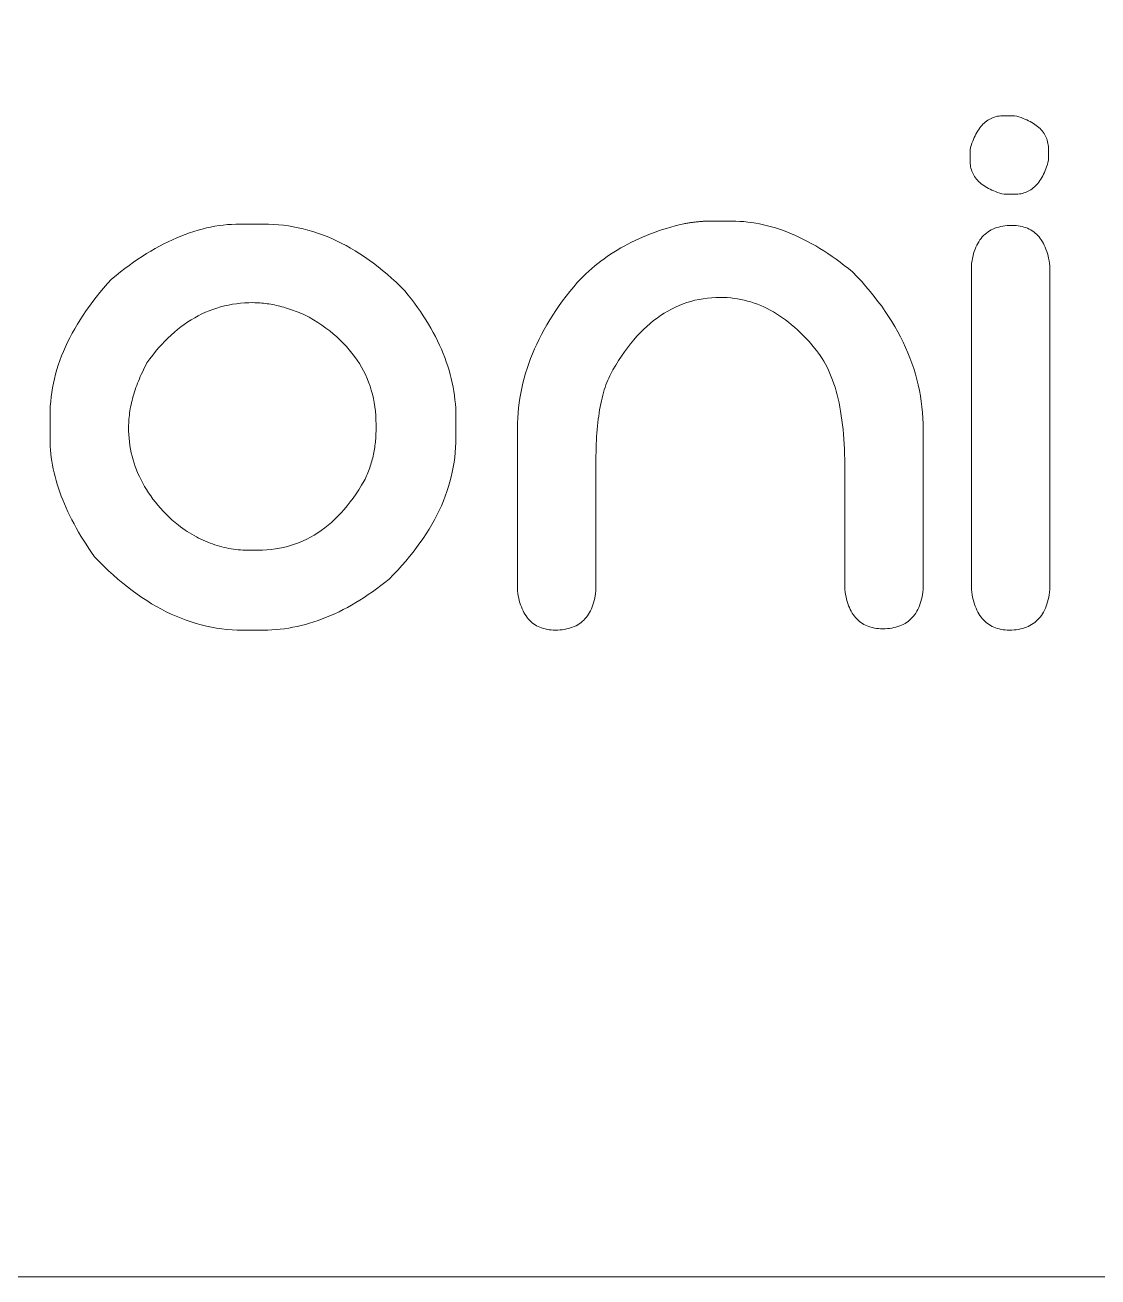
# Model space of a CAD drawing. Header units: metres. Extents: x -2538 to 7610, y -1082 to -498.
# Drawn here: x 7516.8 to 7539.21, y -1081.87 to -1055.73 of the extents above; entities that cross this region are included whole.
import ezdxf

# ---------------------------------------------------------------- set-up
doc = ezdxf.new("R2010")
doc.units = ezdxf.units.M
doc.linetypes.add('AUSGEZOGEN', pattern=[0])
doc.layers.add('Standard', color=7, linetype='AUSGEZOGEN', lineweight=25)

msp = doc.modelspace()

# ---------------------------------------------------------------- linework, layer by layer
at = {"layer": 'Standard', "color": 7, "linetype": 'AUSGEZOGEN', "lineweight": 13}
for points in [[(7047.907, -1081.873), (7609.907, -1081.873), (7609.907, -519.873), (7047.907, -519.873), (7047.907, -1081.873)], [(7537.245, -1057.628), (7537.246, -1057.628), (7537.248, -1057.628), (7537.252, -1057.628), (7537.256, -1057.628), (7537.262, -1057.628), (7537.268, -1057.628), (7537.276, -1057.628), (7537.284, -1057.628), (7537.293, -1057.628), (7537.302, -1057.628), (7537.312, -1057.628), (7537.322, -1057.628), (7537.333, -1057.628), (7537.344, -1057.628), (7537.355, -1057.628), (7537.366, -1057.628), (7537.377, -1057.628), (7537.387, -1057.628), (7537.398, -1057.628), (7537.407, -1057.628), (7537.417, -1057.628), (7537.426, -1057.628), (7537.434, -1057.628), (7537.441, -1057.628), (7537.448, -1057.628), (7537.454, -1057.628), (7537.458, -1057.628), (7537.461, -1057.628), (7537.463, -1057.628), (7537.464, -1057.628), (7537.511, -1057.641), (7537.556, -1057.654), (7537.599, -1057.668), (7537.641, -1057.683), (7537.681, -1057.699), (7537.72, -1057.715), (7537.757, -1057.733), (7537.793, -1057.751), (7537.827, -1057.769), (7537.859, -1057.789), (7537.89, -1057.809), (7537.919, -1057.83), (7537.947, -1057.852), (7537.973, -1057.875), (7537.997, -1057.898), (7538.02, -1057.922), (7538.042, -1057.947), (7538.061, -1057.972), (7538.08, -1057.999), (7538.096, -1058.026), (7538.111, -1058.054), (7538.125, -1058.082), (7538.136, -1058.112), (7538.147, -1058.142), (7538.155, -1058.173), (7538.162, -1058.205), (7538.168, -1058.237), (7538.172, -1058.27), (7538.174, -1058.304), (7538.175, -1058.339), (7538.175, -1058.34), (7538.175, -1058.342), (7538.175, -1058.345), (7538.175, -1058.35), (7538.175, -1058.355), (7538.175, -1058.362), (7538.175, -1058.369), (7538.175, -1058.377), (7538.175, -1058.386), (7538.175, -1058.396), (7538.175, -1058.406), (7538.175, -1058.416), (7538.175, -1058.427), (7538.175, -1058.437), (7538.175, -1058.448), (7538.175, -1058.459), (7538.175, -1058.47), (7538.175, -1058.481), (7538.175, -1058.491), (7538.175, -1058.501), (7538.175, -1058.51), (7538.175, -1058.519), (7538.175, -1058.527), (7538.175, -1058.535), (7538.175, -1058.541), (7538.175, -1058.547), (7538.175, -1058.552), (7538.175, -1058.555), (7538.175, -1058.557), (7538.175, -1058.558), (7538.162, -1058.604), (7538.149, -1058.649), (7538.135, -1058.693), (7538.12, -1058.735), (7538.104, -1058.775), (7538.088, -1058.814), (7538.07, -1058.851), (7538.052, -1058.886), (7538.034, -1058.92), (7538.014, -1058.953), (7537.994, -1058.983), (7537.973, -1059.013), (7537.951, -1059.04), (7537.928, -1059.066), (7537.905, -1059.091), (7537.881, -1059.114), (7537.856, -1059.135), (7537.831, -1059.155), (7537.804, -1059.173), (7537.777, -1059.19), (7537.749, -1059.205), (7537.721, -1059.218), (7537.691, -1059.23), (7537.661, -1059.24), (7537.63, -1059.249), (7537.599, -1059.256), (7537.566, -1059.261), (7537.533, -1059.265), (7537.499, -1059.268), (7537.464, -1059.269), (7537.463, -1059.269), (7537.461, -1059.269), (7537.458, -1059.269), (7537.454, -1059.269), (7537.448, -1059.269), (7537.441, -1059.269), (7537.434, -1059.269), (7537.426, -1059.269), (7537.417, -1059.269), (7537.407, -1059.269), (7537.398, -1059.269), (7537.387, -1059.269), (7537.377, -1059.269), (7537.366, -1059.269), (7537.355, -1059.269), (7537.344, -1059.269), (7537.333, -1059.269), (7537.322, -1059.269), (7537.312, -1059.269), (7537.302, -1059.269), (7537.293, -1059.269), (7537.284, -1059.269), (7537.276, -1059.269), (7537.268, -1059.269), (7537.262, -1059.269), (7537.256, -1059.269), (7537.252, -1059.269), (7537.248, -1059.269), (7537.246, -1059.269), (7537.245, -1059.269), (7537.199, -1059.256), (7537.154, -1059.242), (7537.11, -1059.228), (7537.068, -1059.213), (7537.028, -1059.198), (7536.989, -1059.181), (7536.952, -1059.164), (7536.917, -1059.146), (7536.883, -1059.127), (7536.85, -1059.108), (7536.82, -1059.087), (7536.79, -1059.066), (7536.763, -1059.044), (7536.737, -1059.022), (7536.712, -1058.999), (7536.689, -1058.975), (7536.668, -1058.95), (7536.648, -1058.924), (7536.63, -1058.898), (7536.613, -1058.871), (7536.598, -1058.843), (7536.585, -1058.814), (7536.573, -1058.785), (7536.563, -1058.755), (7536.554, -1058.724), (7536.547, -1058.692), (7536.542, -1058.66), (7536.538, -1058.626), (7536.535, -1058.592), (7536.534, -1058.558), (7536.534, -1058.557), (7536.534, -1058.555), (7536.534, -1058.552), (7536.534, -1058.547), (7536.534, -1058.541), (7536.534, -1058.535), (7536.534, -1058.527), (7536.534, -1058.519), (7536.534, -1058.51), (7536.534, -1058.501), (7536.534, -1058.491), (7536.534, -1058.481), (7536.534, -1058.47), (7536.534, -1058.459), (7536.534, -1058.448), (7536.534, -1058.437), (7536.534, -1058.427), (7536.534, -1058.416), (7536.534, -1058.406), (7536.534, -1058.396), (7536.534, -1058.386), (7536.534, -1058.377), (7536.534, -1058.369), (7536.534, -1058.362), (7536.534, -1058.355), (7536.534, -1058.35), (7536.534, -1058.345), (7536.534, -1058.342), (7536.534, -1058.34), (7536.534, -1058.339), (7536.547, -1058.292), (7536.561, -1058.247), (7536.575, -1058.204), (7536.59, -1058.162), (7536.606, -1058.122), (7536.622, -1058.083), (7536.639, -1058.046), (7536.657, -1058.01), (7536.676, -1057.976), (7536.695, -1057.944), (7536.716, -1057.913), (7536.737, -1057.884), (7536.759, -1057.856), (7536.781, -1057.83), (7536.804, -1057.806), (7536.829, -1057.783), (7536.853, -1057.761), (7536.879, -1057.742), (7536.905, -1057.724), (7536.932, -1057.707), (7536.96, -1057.692), (7536.989, -1057.678), (7537.018, -1057.667), (7537.048, -1057.656), (7537.079, -1057.648), (7537.111, -1057.641), (7537.144, -1057.635), (7537.177, -1057.631), (7537.211, -1057.629), (7537.245, -1057.628)], [(7521.284, -1059.891), (7521.285, -1059.891), (7521.29, -1059.891), (7521.297, -1059.891), (7521.307, -1059.891), (7521.32, -1059.891), (7521.335, -1059.891), (7521.351, -1059.891), (7521.37, -1059.891), (7521.39, -1059.891), (7521.411, -1059.891), (7521.434, -1059.891), (7521.457, -1059.891), (7521.481, -1059.891), (7521.505, -1059.891), (7521.53, -1059.891), (7521.554, -1059.891), (7521.579, -1059.891), (7521.602, -1059.891), (7521.626, -1059.891), (7521.648, -1059.891), (7521.669, -1059.891), (7521.689, -1059.891), (7521.708, -1059.891), (7521.725, -1059.891), (7521.739, -1059.891), (7521.752, -1059.891), (7521.762, -1059.891), (7521.769, -1059.891), (7521.774, -1059.891), (7521.776, -1059.891), (7521.881, -1059.892), (7521.985, -1059.897), (7522.089, -1059.905), (7522.193, -1059.915), (7522.296, -1059.929), (7522.399, -1059.946), (7522.501, -1059.967), (7522.603, -1059.99), (7522.705, -1060.016), (7522.806, -1060.046), (7522.906, -1060.078), (7523.006, -1060.114), (7523.106, -1060.153), (7523.205, -1060.194), (7523.304, -1060.239), (7523.402, -1060.287), (7523.5, -1060.338), (7523.597, -1060.393), (7523.694, -1060.45), (7523.79, -1060.51), (7523.886, -1060.574), (7523.981, -1060.641), (7524.076, -1060.71), (7524.171, -1060.783), (7524.265, -1060.859), (7524.359, -1060.938), (7524.452, -1061.02), (7524.545, -1061.105), (7524.637, -1061.194), (7524.729, -1061.285), (7524.799, -1061.372), (7524.866, -1061.458), (7524.931, -1061.545), (7524.994, -1061.632), (7525.055, -1061.719), (7525.113, -1061.806), (7525.168, -1061.893), (7525.222, -1061.98), (7525.273, -1062.067), (7525.321, -1062.154), (7525.367, -1062.241), (7525.411, -1062.329), (7525.453, -1062.416), (7525.492, -1062.503), (7525.529, -1062.591), (7525.563, -1062.678), (7525.595, -1062.766), (7525.625, -1062.854), (7525.652, -1062.941), (7525.677, -1063.029), (7525.699, -1063.117), (7525.719, -1063.205), (7525.737, -1063.293), (7525.753, -1063.381), (7525.766, -1063.469), (7525.776, -1063.557), (7525.785, -1063.645), (7525.791, -1063.733), (7525.794, -1063.822), (7525.795, -1063.91), (7525.795, -1063.912), (7525.795, -1063.916), (7525.795, -1063.922), (7525.795, -1063.931), (7525.795, -1063.943), (7525.795, -1063.956), (7525.795, -1063.971), (7525.795, -1063.987), (7525.795, -1064.005), (7525.795, -1064.024), (7525.795, -1064.044), (7525.795, -1064.064), (7525.795, -1064.085), (7525.795, -1064.107), (7525.795, -1064.129), (7525.795, -1064.151), (7525.795, -1064.172), (7525.795, -1064.194), (7525.795, -1064.214), (7525.795, -1064.234), (7525.795, -1064.253), (7525.795, -1064.271), (7525.795, -1064.287), (7525.795, -1064.302), (7525.795, -1064.315), (7525.795, -1064.326), (7525.795, -1064.335), (7525.795, -1064.342), (7525.795, -1064.346), (7525.795, -1064.348), (7525.794, -1064.452), (7525.789, -1064.556), (7525.781, -1064.659), (7525.77, -1064.762), (7525.757, -1064.864), (7525.739, -1064.967), (7525.719, -1065.068), (7525.696, -1065.17), (7525.67, -1065.271), (7525.64, -1065.371), (7525.608, -1065.472), (7525.572, -1065.571), (7525.533, -1065.671), (7525.492, -1065.77), (7525.447, -1065.869), (7525.399, -1065.967), (7525.347, -1066.065), (7525.293, -1066.162), (7525.236, -1066.259), (7525.175, -1066.356), (7525.112, -1066.452), (7525.045, -1066.548), (7524.976, -1066.643), (7524.903, -1066.739), (7524.827, -1066.833), (7524.748, -1066.928), (7524.666, -1067.021), (7524.58, -1067.115), (7524.492, -1067.208), (7524.401, -1067.301), (7524.314, -1067.371), (7524.227, -1067.438), (7524.139, -1067.503), (7524.052, -1067.566), (7523.965, -1067.627), (7523.878, -1067.685), (7523.791, -1067.74), (7523.703, -1067.794), (7523.616, -1067.845), (7523.529, -1067.893), (7523.441, -1067.939), (7523.354, -1067.983), (7523.266, -1068.025), (7523.179, -1068.064), (7523.092, -1068.101), (7523.004, -1068.135), (7522.916, -1068.167), (7522.829, -1068.197), (7522.741, -1068.224), (7522.654, -1068.249), (7522.566, -1068.271), (7522.478, -1068.291), (7522.391, -1068.309), (7522.303, -1068.325), (7522.215, -1068.338), (7522.127, -1068.348), (7522.039, -1068.357), (7521.952, -1068.362), (7521.864, -1068.366), (7521.776, -1068.367), (7521.774, -1068.367), (7521.77, -1068.367), (7521.763, -1068.367), (7521.754, -1068.367), (7521.743, -1068.367), (7521.73, -1068.367), (7521.715, -1068.367), (7521.699, -1068.367), (7521.681, -1068.367), (7521.662, -1068.367), (7521.642, -1068.367), (7521.622, -1068.367), (7521.6, -1068.367), (7521.579, -1068.367), (7521.557, -1068.367), (7521.535, -1068.367), (7521.513, -1068.367), (7521.492, -1068.367), (7521.472, -1068.367), (7521.452, -1068.367), (7521.433, -1068.367), (7521.415, -1068.367), (7521.399, -1068.367), (7521.384, -1068.367), (7521.371, -1068.367), (7521.359, -1068.367), (7521.35, -1068.367), (7521.344, -1068.367), (7521.34, -1068.367), (7521.338, -1068.367), (7521.229, -1068.366), (7521.12, -1068.36), (7521.012, -1068.352), (7520.904, -1068.34), (7520.797, -1068.325), (7520.69, -1068.306), (7520.583, -1068.284), (7520.477, -1068.258), (7520.371, -1068.229), (7520.266, -1068.197), (7520.161, -1068.161), (7520.056, -1068.122), (7519.952, -1068.08), (7519.849, -1068.034), (7519.745, -1067.984), (7519.643, -1067.932), (7519.54, -1067.876), (7519.438, -1067.816), (7519.337, -1067.753), (7519.236, -1067.687), (7519.135, -1067.617), (7519.035, -1067.544), (7518.935, -1067.467), (7518.836, -1067.387), (7518.737, -1067.304), (7518.638, -1067.217), (7518.54, -1067.127), (7518.442, -1067.033), (7518.345, -1066.936), (7518.248, -1066.836), (7518.187, -1066.749), (7518.129, -1066.663), (7518.072, -1066.576), (7518.017, -1066.49), (7517.964, -1066.405), (7517.914, -1066.32), (7517.865, -1066.235), (7517.819, -1066.15), (7517.774, -1066.066), (7517.732, -1065.982), (7517.692, -1065.899), (7517.653, -1065.815), (7517.617, -1065.733), (7517.583, -1065.65), (7517.551, -1065.568), (7517.521, -1065.486), (7517.493, -1065.404), (7517.467, -1065.323), (7517.444, -1065.242), (7517.422, -1065.162), (7517.402, -1065.082), (7517.385, -1065.002), (7517.369, -1064.922), (7517.356, -1064.843), (7517.345, -1064.764), (7517.335, -1064.686), (7517.328, -1064.608), (7517.323, -1064.53), (7517.32, -1064.452), (7517.319, -1064.375), (7517.319, -1064.373), (7517.319, -1064.369), (7517.319, -1064.361), (7517.319, -1064.351), (7517.319, -1064.339), (7517.319, -1064.324), (7517.319, -1064.307), (7517.319, -1064.289), (7517.319, -1064.269), (7517.319, -1064.247), (7517.319, -1064.225), (7517.319, -1064.202), (7517.319, -1064.178), (7517.319, -1064.154), (7517.319, -1064.129), (7517.319, -1064.104), (7517.319, -1064.08), (7517.319, -1064.056), (7517.319, -1064.033), (7517.319, -1064.01), (7517.319, -1063.989), (7517.319, -1063.969), (7517.319, -1063.951), (7517.319, -1063.934), (7517.319, -1063.919), (7517.319, -1063.907), (7517.319, -1063.897), (7517.319, -1063.889), (7517.319, -1063.884), (7517.319, -1063.883), (7517.32, -1063.787), (7517.324, -1063.692), (7517.332, -1063.596), (7517.342, -1063.501), (7517.354, -1063.405), (7517.37, -1063.31), (7517.389, -1063.214), (7517.41, -1063.119), (7517.434, -1063.024), (7517.461, -1062.929), (7517.491, -1062.834), (7517.524, -1062.739), (7517.56, -1062.644), (7517.599, -1062.549), (7517.64, -1062.454), (7517.684, -1062.359), (7517.731, -1062.265), (7517.781, -1062.17), (7517.834, -1062.076), (7517.89, -1061.981), (7517.948, -1061.887), (7518.01, -1061.792), (7518.074, -1061.698), (7518.141, -1061.604), (7518.211, -1061.509), (7518.284, -1061.415), (7518.36, -1061.321), (7518.438, -1061.227), (7518.52, -1061.133), (7518.604, -1061.039), (7518.696, -1060.964), (7518.788, -1060.891), (7518.879, -1060.821), (7518.971, -1060.753), (7519.062, -1060.688), (7519.153, -1060.626), (7519.244, -1060.566), (7519.334, -1060.508), (7519.425, -1060.453), (7519.515, -1060.401), (7519.605, -1060.351), (7519.695, -1060.304), (7519.785, -1060.259), (7519.875, -1060.217), (7519.964, -1060.178), (7520.053, -1060.141), (7520.142, -1060.106), (7520.231, -1060.074), (7520.32, -1060.045), (7520.409, -1060.018), (7520.497, -1059.994), (7520.585, -1059.972), (7520.673, -1059.953), (7520.761, -1059.937), (7520.848, -1059.923), (7520.936, -1059.911), (7521.023, -1059.902), (7521.11, -1059.896), (7521.197, -1059.892), (7521.284, -1059.891)], [(7531.073, -1059.829), (7531.074, -1059.829), (7531.079, -1059.829), (7531.086, -1059.829), (7531.097, -1059.829), (7531.109, -1059.829), (7531.124, -1059.829), (7531.14, -1059.829), (7531.159, -1059.829), (7531.179, -1059.829), (7531.2, -1059.829), (7531.223, -1059.829), (7531.246, -1059.829), (7531.27, -1059.829), (7531.294, -1059.829), (7531.319, -1059.829), (7531.343, -1059.829), (7531.368, -1059.829), (7531.392, -1059.829), (7531.415, -1059.829), (7531.437, -1059.829), (7531.458, -1059.829), (7531.478, -1059.829), (7531.497, -1059.829), (7531.514, -1059.829), (7531.528, -1059.829), (7531.541, -1059.829), (7531.551, -1059.829), (7531.559, -1059.829), (7531.563, -1059.829), (7531.565, -1059.829), (7531.646, -1059.83), (7531.728, -1059.834), (7531.81, -1059.84), (7531.892, -1059.848), (7531.975, -1059.859), (7532.057, -1059.872), (7532.14, -1059.887), (7532.222, -1059.904), (7532.305, -1059.924), (7532.388, -1059.947), (7532.471, -1059.972), (7532.555, -1059.999), (7532.638, -1060.028), (7532.722, -1060.06), (7532.806, -1060.094), (7532.889, -1060.13), (7532.974, -1060.169), (7533.058, -1060.211), (7533.142, -1060.254), (7533.227, -1060.3), (7533.311, -1060.348), (7533.396, -1060.399), (7533.481, -1060.452), (7533.566, -1060.507), (7533.652, -1060.565), (7533.737, -1060.625), (7533.823, -1060.687), (7533.908, -1060.752), (7533.994, -1060.819), (7534.08, -1060.889), (7534.177, -1060.99), (7534.271, -1061.091), (7534.361, -1061.194), (7534.448, -1061.296), (7534.532, -1061.4), (7534.612, -1061.504), (7534.689, -1061.608), (7534.763, -1061.713), (7534.833, -1061.819), (7534.901, -1061.926), (7534.965, -1062.032), (7535.025, -1062.14), (7535.083, -1062.248), (7535.137, -1062.357), (7535.188, -1062.466), (7535.235, -1062.576), (7535.28, -1062.686), (7535.321, -1062.798), (7535.358, -1062.909), (7535.393, -1063.021), (7535.424, -1063.134), (7535.452, -1063.248), (7535.477, -1063.362), (7535.498, -1063.476), (7535.516, -1063.592), (7535.531, -1063.708), (7535.542, -1063.824), (7535.55, -1063.941), (7535.555, -1064.059), (7535.557, -1064.177), (7535.557, -1064.188), (7535.557, -1064.219), (7535.557, -1064.27), (7535.557, -1064.339), (7535.557, -1064.424), (7535.557, -1064.524), (7535.557, -1064.638), (7535.557, -1064.763), (7535.557, -1064.899), (7535.557, -1065.043), (7535.557, -1065.195), (7535.557, -1065.353), (7535.557, -1065.516), (7535.557, -1065.681), (7535.557, -1065.848), (7535.557, -1066.015), (7535.557, -1066.18), (7535.557, -1066.343), (7535.557, -1066.501), (7535.557, -1066.653), (7535.557, -1066.798), (7535.557, -1066.933), (7535.557, -1067.059), (7535.557, -1067.172), (7535.557, -1067.272), (7535.557, -1067.357), (7535.557, -1067.426), (7535.557, -1067.477), (7535.557, -1067.509), (7535.557, -1067.52), (7535.55, -1067.573), (7535.542, -1067.625), (7535.533, -1067.675), (7535.521, -1067.724), (7535.509, -1067.77), (7535.495, -1067.815), (7535.479, -1067.858), (7535.462, -1067.899), (7535.443, -1067.938), (7535.423, -1067.975), (7535.402, -1068.011), (7535.379, -1068.045), (7535.354, -1068.076), (7535.328, -1068.107), (7535.301, -1068.135), (7535.272, -1068.161), (7535.241, -1068.186), (7535.209, -1068.209), (7535.176, -1068.23), (7535.141, -1068.249), (7535.104, -1068.266), (7535.066, -1068.282), (7535.027, -1068.295), (7534.986, -1068.307), (7534.944, -1068.317), (7534.9, -1068.325), (7534.854, -1068.332), (7534.808, -1068.336), (7534.759, -1068.339), (7534.709, -1068.34), (7534.664, -1068.339), (7534.621, -1068.336), (7534.578, -1068.332), (7534.537, -1068.325), (7534.497, -1068.317), (7534.459, -1068.307), (7534.422, -1068.295), (7534.386, -1068.282), (7534.351, -1068.266), (7534.317, -1068.249), (7534.285, -1068.23), (7534.254, -1068.209), (7534.225, -1068.186), (7534.196, -1068.161), (7534.169, -1068.135), (7534.143, -1068.107), (7534.119, -1068.076), (7534.096, -1068.045), (7534.074, -1068.011), (7534.053, -1067.975), (7534.034, -1067.938), (7534.015, -1067.899), (7533.999, -1067.858), (7533.983, -1067.815), (7533.969, -1067.77), (7533.956, -1067.724), (7533.944, -1067.675), (7533.933, -1067.625), (7533.924, -1067.573), (7533.916, -1067.52), (7533.916, -1067.511), (7533.916, -1067.486), (7533.916, -1067.447), (7533.916, -1067.393), (7533.916, -1067.327), (7533.916, -1067.249), (7533.916, -1067.161), (7533.916, -1067.064), (7533.916, -1066.958), (7533.916, -1066.846), (7533.916, -1066.728), (7533.916, -1066.605), (7533.916, -1066.479), (7533.916, -1066.35), (7533.916, -1066.221), (7533.916, -1066.091), (7533.916, -1065.963), (7533.916, -1065.836), (7533.916, -1065.714), (7533.916, -1065.595), (7533.916, -1065.483), (7533.916, -1065.378), (7533.916, -1065.28), (7533.916, -1065.192), (7533.916, -1065.114), (7533.916, -1065.048), (7533.916, -1064.995), (7533.916, -1064.955), (7533.916, -1064.93), (7533.916, -1064.922), (7533.916, -1064.809), (7533.914, -1064.698), (7533.91, -1064.59), (7533.905, -1064.484), (7533.899, -1064.379), (7533.891, -1064.277), (7533.882, -1064.178), (7533.872, -1064.08), (7533.86, -1063.985), (7533.846, -1063.891), (7533.832, -1063.8), (7533.816, -1063.711), (7533.798, -1063.624), (7533.779, -1063.54), (7533.759, -1063.457), (7533.738, -1063.377), (7533.714, -1063.299), (7533.69, -1063.223), (7533.664, -1063.149), (7533.637, -1063.078), (7533.608, -1063.008), (7533.578, -1062.941), (7533.547, -1062.876), (7533.514, -1062.813), (7533.48, -1062.753), (7533.444, -1062.694), (7533.407, -1062.638), (7533.369, -1062.583), (7533.329, -1062.531), (7533.287, -1062.481), (7533.229, -1062.412), (7533.171, -1062.345), (7533.112, -1062.28), (7533.052, -1062.218), (7532.992, -1062.158), (7532.931, -1062.1), (7532.87, -1062.045), (7532.808, -1061.992), (7532.746, -1061.941), (7532.683, -1061.893), (7532.62, -1061.847), (7532.556, -1061.803), (7532.491, -1061.762), (7532.427, -1061.723), (7532.361, -1061.687), (7532.295, -1061.653), (7532.229, -1061.621), (7532.162, -1061.591), (7532.095, -1061.564), (7532.027, -1061.54), (7531.958, -1061.517), (7531.889, -1061.497), (7531.82, -1061.48), (7531.75, -1061.464), (7531.679, -1061.451), (7531.608, -1061.441), (7531.537, -1061.432), (7531.464, -1061.427), (7531.392, -1061.423), (7531.319, -1061.422), (7531.228, -1061.424), (7531.138, -1061.429), (7531.049, -1061.437), (7530.961, -1061.449), (7530.875, -1061.464), (7530.789, -1061.482), (7530.705, -1061.504), (7530.622, -1061.529), (7530.54, -1061.558), (7530.459, -1061.59), (7530.379, -1061.625), (7530.3, -1061.664), (7530.223, -1061.706), (7530.146, -1061.751), (7530.071, -1061.8), (7529.997, -1061.852), (7529.924, -1061.907), (7529.852, -1061.966), (7529.781, -1062.028), (7529.711, -1062.093), (7529.643, -1062.162), (7529.575, -1062.234), (7529.509, -1062.31), (7529.444, -1062.389), (7529.38, -1062.471), (7529.317, -1062.557), (7529.255, -1062.646), (7529.194, -1062.738), (7529.135, -1062.834), (7529.076, -1062.933), (7529.053, -1062.973), (7529.031, -1063.016), (7529.009, -1063.06), (7528.988, -1063.105), (7528.968, -1063.152), (7528.949, -1063.2), (7528.93, -1063.25), (7528.912, -1063.302), (7528.895, -1063.354), (7528.879, -1063.409), (7528.864, -1063.465), (7528.849, -1063.522), (7528.835, -1063.581), (7528.822, -1063.641), (7528.81, -1063.703), (7528.798, -1063.767), (7528.788, -1063.832), (7528.778, -1063.898), (7528.769, -1063.966), (7528.761, -1064.036), (7528.753, -1064.106), (7528.746, -1064.179), (7528.74, -1064.253), (7528.735, -1064.328), (7528.731, -1064.405), (7528.727, -1064.484), (7528.725, -1064.564), (7528.723, -1064.645), (7528.721, -1064.728), (7528.721, -1064.813), (7528.721, -1064.821), (7528.721, -1064.847), (7528.721, -1064.889), (7528.721, -1064.945), (7528.721, -1065.015), (7528.721, -1065.097), (7528.721, -1065.19), (7528.721, -1065.292), (7528.721, -1065.403), (7528.721, -1065.521), (7528.721, -1065.646), (7528.721, -1065.775), (7528.721, -1065.908), (7528.721, -1066.043), (7528.721, -1066.18), (7528.721, -1066.316), (7528.721, -1066.452), (7528.721, -1066.584), (7528.721, -1066.714), (7528.721, -1066.838), (7528.721, -1066.956), (7528.721, -1067.067), (7528.721, -1067.17), (7528.721, -1067.263), (7528.721, -1067.344), (7528.721, -1067.414), (7528.721, -1067.47), (7528.721, -1067.512), (7528.721, -1067.538), (7528.721, -1067.547), (7528.714, -1067.601), (7528.706, -1067.653), (7528.697, -1067.703), (7528.685, -1067.751), (7528.673, -1067.798), (7528.659, -1067.842), (7528.643, -1067.885), (7528.626, -1067.926), (7528.607, -1067.965), (7528.587, -1068.003), (7528.566, -1068.038), (7528.543, -1068.072), (7528.518, -1068.104), (7528.492, -1068.134), (7528.465, -1068.162), (7528.436, -1068.189), (7528.405, -1068.213), (7528.373, -1068.236), (7528.34, -1068.257), (7528.305, -1068.276), (7528.268, -1068.293), (7528.23, -1068.309), (7528.191, -1068.323), (7528.15, -1068.334), (7528.108, -1068.344), (7528.064, -1068.353), (7528.018, -1068.359), (7527.972, -1068.364), (7527.923, -1068.366), (7527.873, -1068.367), (7527.828, -1068.366), (7527.785, -1068.364), (7527.742, -1068.359), (7527.701, -1068.353), (7527.661, -1068.344), (7527.623, -1068.334), (7527.586, -1068.323), (7527.55, -1068.309), (7527.515, -1068.293), (7527.481, -1068.276), (7527.449, -1068.257), (7527.418, -1068.236), (7527.389, -1068.213), (7527.36, -1068.189), (7527.333, -1068.162), (7527.308, -1068.134), (7527.283, -1068.104), (7527.26, -1068.072), (7527.238, -1068.038), (7527.217, -1068.003), (7527.198, -1067.965), (7527.18, -1067.926), (7527.163, -1067.885), (7527.147, -1067.842), (7527.133, -1067.798), (7527.12, -1067.751), (7527.108, -1067.703), (7527.098, -1067.653), (7527.088, -1067.601), (7527.08, -1067.547), (7527.08, -1067.536), (7527.08, -1067.504), (7527.08, -1067.452), (7527.08, -1067.382), (7527.08, -1067.295), (7527.08, -1067.194), (7527.08, -1067.078), (7527.08, -1066.951), (7527.08, -1066.813), (7527.08, -1066.666), (7527.08, -1066.512), (7527.08, -1066.351), (7527.08, -1066.186), (7527.08, -1066.018), (7527.08, -1065.848), (7527.08, -1065.679), (7527.08, -1065.51), (7527.08, -1065.345), (7527.08, -1065.185), (7527.08, -1065.03), (7527.08, -1064.883), (7527.08, -1064.745), (7527.08, -1064.618), (7527.08, -1064.503), (7527.08, -1064.401), (7527.08, -1064.315), (7527.08, -1064.245), (7527.08, -1064.193), (7527.08, -1064.161), (7527.08, -1064.149), (7527.082, -1064.044), (7527.086, -1063.939), (7527.093, -1063.835), (7527.103, -1063.73), (7527.115, -1063.626), (7527.131, -1063.522), (7527.149, -1063.419), (7527.17, -1063.315), (7527.194, -1063.212), (7527.22, -1063.109), (7527.25, -1063.006), (7527.282, -1062.904), (7527.317, -1062.801), (7527.354, -1062.699), (7527.395, -1062.598), (7527.438, -1062.496), (7527.484, -1062.395), (7527.533, -1062.294), (7527.585, -1062.193), (7527.639, -1062.093), (7527.697, -1061.992), (7527.757, -1061.892), (7527.82, -1061.793), (7527.885, -1061.693), (7527.954, -1061.594), (7528.025, -1061.495), (7528.099, -1061.396), (7528.176, -1061.297), (7528.256, -1061.199), (7528.338, -1061.101), (7528.395, -1061.042), (7528.453, -1060.984), (7528.512, -1060.927), (7528.572, -1060.872), (7528.633, -1060.818), (7528.696, -1060.765), (7528.76, -1060.714), (7528.825, -1060.664), (7528.891, -1060.615), (7528.958, -1060.567), (7529.026, -1060.521), (7529.096, -1060.476), (7529.167, -1060.432), (7529.239, -1060.39), (7529.312, -1060.349), (7529.387, -1060.309), (7529.462, -1060.27), (7529.539, -1060.233), (7529.617, -1060.197), (7529.696, -1060.162), (7529.777, -1060.128), (7529.858, -1060.096), (7529.941, -1060.065), (7530.025, -1060.035), (7530.11, -1060.007), (7530.196, -1059.98), (7530.284, -1059.954), (7530.372, -1059.929), (7530.462, -1059.906), (7530.553, -1059.884), (7530.575, -1059.88), (7530.596, -1059.877), (7530.617, -1059.873), (7530.638, -1059.87), (7530.659, -1059.867), (7530.679, -1059.864), (7530.699, -1059.861), (7530.718, -1059.858), (7530.738, -1059.856), (7530.757, -1059.853), (7530.775, -1059.851), (7530.794, -1059.849), (7530.812, -1059.847), (7530.83, -1059.845), (7530.847, -1059.843), (7530.864, -1059.841), (7530.881, -1059.839), (7530.898, -1059.838), (7530.914, -1059.836), (7530.93, -1059.835), (7530.946, -1059.834), (7530.961, -1059.833), (7530.976, -1059.832), (7530.991, -1059.831), (7531.005, -1059.831), (7531.019, -1059.83), (7531.033, -1059.83), (7531.046, -1059.829), (7531.06, -1059.829), (7531.073, -1059.829)], [(7537.409, -1059.918), (7537.454, -1059.919), (7537.498, -1059.922), (7537.54, -1059.926), (7537.582, -1059.933), (7537.621, -1059.942), (7537.66, -1059.952), (7537.697, -1059.964), (7537.733, -1059.978), (7537.768, -1059.994), (7537.801, -1060.012), (7537.834, -1060.032), (7537.864, -1060.054), (7537.894, -1060.077), (7537.922, -1060.103), (7537.95, -1060.13), (7537.975, -1060.159), (7538, -1060.19), (7538.023, -1060.223), (7538.045, -1060.258), (7538.066, -1060.295), (7538.085, -1060.333), (7538.103, -1060.374), (7538.12, -1060.416), (7538.136, -1060.461), (7538.15, -1060.507), (7538.163, -1060.555), (7538.175, -1060.605), (7538.185, -1060.656), (7538.195, -1060.71), (7538.202, -1060.766), (7538.202, -1060.788), (7538.202, -1060.852), (7538.202, -1060.955), (7538.202, -1061.094), (7538.202, -1061.266), (7538.202, -1061.468), (7538.202, -1061.697), (7538.202, -1061.95), (7538.202, -1062.225), (7538.202, -1062.517), (7538.202, -1062.824), (7538.202, -1063.143), (7538.202, -1063.471), (7538.202, -1063.805), (7538.202, -1064.143), (7538.202, -1064.48), (7538.202, -1064.814), (7538.202, -1065.142), (7538.202, -1065.461), (7538.202, -1065.769), (7538.202, -1066.061), (7538.202, -1066.335), (7538.202, -1066.588), (7538.202, -1066.817), (7538.202, -1067.019), (7538.202, -1067.191), (7538.202, -1067.33), (7538.202, -1067.434), (7538.202, -1067.498), (7538.202, -1067.52), (7538.196, -1067.575), (7538.188, -1067.629), (7538.178, -1067.681), (7538.167, -1067.73), (7538.154, -1067.779), (7538.14, -1067.825), (7538.125, -1067.869), (7538.108, -1067.911), (7538.089, -1067.952), (7538.069, -1067.99), (7538.047, -1068.027), (7538.024, -1068.062), (7538, -1068.095), (7537.974, -1068.126), (7537.946, -1068.155), (7537.917, -1068.183), (7537.887, -1068.208), (7537.855, -1068.232), (7537.821, -1068.253), (7537.786, -1068.273), (7537.75, -1068.291), (7537.712, -1068.307), (7537.672, -1068.321), (7537.632, -1068.333), (7537.589, -1068.344), (7537.545, -1068.352), (7537.5, -1068.359), (7537.453, -1068.363), (7537.405, -1068.366), (7537.355, -1068.367), (7537.31, -1068.366), (7537.266, -1068.363), (7537.224, -1068.359), (7537.183, -1068.352), (7537.143, -1068.344), (7537.104, -1068.333), (7537.067, -1068.321), (7537.031, -1068.307), (7536.996, -1068.291), (7536.963, -1068.273), (7536.931, -1068.253), (7536.9, -1068.232), (7536.87, -1068.208), (7536.842, -1068.183), (7536.815, -1068.155), (7536.789, -1068.126), (7536.764, -1068.095), (7536.741, -1068.062), (7536.719, -1068.027), (7536.699, -1067.99), (7536.679, -1067.952), (7536.661, -1067.911), (7536.644, -1067.869), (7536.629, -1067.825), (7536.614, -1067.779), (7536.601, -1067.73), (7536.589, -1067.681), (7536.579, -1067.629), (7536.57, -1067.575), (7536.562, -1067.52), (7536.562, -1067.498), (7536.562, -1067.434), (7536.562, -1067.33), (7536.562, -1067.191), (7536.562, -1067.019), (7536.562, -1066.817), (7536.562, -1066.588), (7536.562, -1066.335), (7536.562, -1066.061), (7536.562, -1065.769), (7536.562, -1065.461), (7536.562, -1065.142), (7536.562, -1064.814), (7536.562, -1064.48), (7536.562, -1064.143), (7536.562, -1063.805), (7536.562, -1063.471), (7536.562, -1063.143), (7536.562, -1062.824), (7536.562, -1062.517), (7536.562, -1062.225), (7536.562, -1061.95), (7536.562, -1061.697), (7536.562, -1061.468), (7536.562, -1061.266), (7536.562, -1061.094), (7536.562, -1060.955), (7536.562, -1060.852), (7536.562, -1060.788), (7536.562, -1060.766), (7536.568, -1060.71), (7536.577, -1060.656), (7536.586, -1060.605), (7536.597, -1060.555), (7536.61, -1060.507), (7536.624, -1060.461), (7536.64, -1060.416), (7536.657, -1060.374), (7536.675, -1060.333), (7536.695, -1060.295), (7536.717, -1060.258), (7536.74, -1060.223), (7536.765, -1060.19), (7536.791, -1060.159), (7536.818, -1060.13), (7536.847, -1060.103), (7536.878, -1060.077), (7536.91, -1060.054), (7536.943, -1060.032), (7536.978, -1060.012), (7537.014, -1059.994), (7537.052, -1059.978), (7537.092, -1059.964), (7537.133, -1059.952), (7537.175, -1059.942), (7537.219, -1059.933), (7537.264, -1059.926), (7537.311, -1059.922), (7537.36, -1059.919), (7537.409, -1059.918)], [(7518.959, -1064.129), (7518.96, -1064.207), (7518.964, -1064.285), (7518.97, -1064.362), (7518.978, -1064.439), (7518.988, -1064.514), (7519.001, -1064.589), (7519.016, -1064.664), (7519.033, -1064.737), (7519.053, -1064.81), (7519.075, -1064.883), (7519.099, -1064.954), (7519.126, -1065.025), (7519.154, -1065.095), (7519.186, -1065.164), (7519.219, -1065.233), (7519.255, -1065.301), (7519.293, -1065.368), (7519.333, -1065.435), (7519.376, -1065.501), (7519.421, -1065.566), (7519.468, -1065.631), (7519.518, -1065.694), (7519.57, -1065.758), (7519.624, -1065.82), (7519.681, -1065.882), (7519.74, -1065.943), (7519.801, -1066.003), (7519.864, -1066.063), (7519.93, -1066.122), (7519.998, -1066.18), (7520.045, -1066.214), (7520.092, -1066.247), (7520.138, -1066.278), (7520.185, -1066.309), (7520.232, -1066.338), (7520.279, -1066.367), (7520.327, -1066.394), (7520.374, -1066.42), (7520.422, -1066.445), (7520.469, -1066.468), (7520.517, -1066.491), (7520.565, -1066.512), (7520.613, -1066.532), (7520.661, -1066.551), (7520.709, -1066.569), (7520.758, -1066.586), (7520.806, -1066.602), (7520.855, -1066.616), (7520.903, -1066.629), (7520.952, -1066.641), (7521.001, -1066.652), (7521.05, -1066.662), (7521.1, -1066.671), (7521.149, -1066.678), (7521.198, -1066.685), (7521.248, -1066.69), (7521.298, -1066.694), (7521.348, -1066.697), (7521.398, -1066.699), (7521.448, -1066.699), (7521.448, -1066.699), (7521.45, -1066.699), (7521.454, -1066.699), (7521.458, -1066.699), (7521.464, -1066.699), (7521.47, -1066.699), (7521.478, -1066.699), (7521.486, -1066.699), (7521.495, -1066.699), (7521.504, -1066.699), (7521.514, -1066.699), (7521.525, -1066.699), (7521.535, -1066.699), (7521.546, -1066.699), (7521.557, -1066.699), (7521.568, -1066.699), (7521.579, -1066.699), (7521.589, -1066.699), (7521.6, -1066.699), (7521.61, -1066.699), (7521.619, -1066.699), (7521.628, -1066.699), (7521.636, -1066.699), (7521.644, -1066.699), (7521.65, -1066.699), (7521.656, -1066.699), (7521.66, -1066.699), (7521.664, -1066.699), (7521.666, -1066.699), (7521.666, -1066.699), (7521.758, -1066.698), (7521.848, -1066.693), (7521.937, -1066.685), (7522.025, -1066.673), (7522.111, -1066.659), (7522.197, -1066.641), (7522.281, -1066.62), (7522.364, -1066.596), (7522.446, -1066.569), (7522.526, -1066.538), (7522.605, -1066.504), (7522.683, -1066.467), (7522.76, -1066.427), (7522.836, -1066.384), (7522.91, -1066.337), (7522.984, -1066.287), (7523.056, -1066.234), (7523.126, -1066.178), (7523.196, -1066.118), (7523.264, -1066.055), (7523.331, -1065.989), (7523.397, -1065.92), (7523.462, -1065.847), (7523.526, -1065.772), (7523.588, -1065.693), (7523.649, -1065.611), (7523.709, -1065.525), (7523.768, -1065.437), (7523.825, -1065.345), (7523.881, -1065.25), (7523.897, -1065.217), (7523.913, -1065.183), (7523.928, -1065.15), (7523.942, -1065.116), (7523.956, -1065.082), (7523.97, -1065.048), (7523.983, -1065.014), (7523.995, -1064.979), (7524.007, -1064.945), (7524.018, -1064.91), (7524.029, -1064.875), (7524.039, -1064.84), (7524.048, -1064.805), (7524.057, -1064.77), (7524.066, -1064.734), (7524.074, -1064.698), (7524.081, -1064.663), (7524.088, -1064.627), (7524.094, -1064.591), (7524.1, -1064.554), (7524.105, -1064.518), (7524.11, -1064.481), (7524.114, -1064.445), (7524.117, -1064.408), (7524.12, -1064.371), (7524.123, -1064.334), (7524.125, -1064.296), (7524.126, -1064.259), (7524.127, -1064.221), (7524.127, -1064.184), (7524.127, -1064.183), (7524.127, -1064.182), (7524.127, -1064.181), (7524.127, -1064.178), (7524.127, -1064.176), (7524.127, -1064.172), (7524.127, -1064.169), (7524.127, -1064.164), (7524.127, -1064.16), (7524.127, -1064.155), (7524.127, -1064.15), (7524.127, -1064.145), (7524.127, -1064.14), (7524.127, -1064.134), (7524.127, -1064.129), (7524.127, -1064.123), (7524.127, -1064.118), (7524.127, -1064.113), (7524.127, -1064.108), (7524.127, -1064.103), (7524.127, -1064.098), (7524.127, -1064.093), (7524.127, -1064.089), (7524.127, -1064.086), (7524.127, -1064.082), (7524.127, -1064.08), (7524.127, -1064.077), (7524.127, -1064.076), (7524.127, -1064.075), (7524.127, -1064.074), (7524.126, -1063.98), (7524.121, -1063.887), (7524.113, -1063.796), (7524.102, -1063.706), (7524.089, -1063.617), (7524.071, -1063.53), (7524.051, -1063.444), (7524.028, -1063.359), (7524.002, -1063.275), (7523.972, -1063.193), (7523.94, -1063.112), (7523.904, -1063.033), (7523.865, -1062.955), (7523.824, -1062.878), (7523.779, -1062.803), (7523.731, -1062.729), (7523.679, -1062.656), (7523.625, -1062.585), (7523.568, -1062.515), (7523.507, -1062.446), (7523.444, -1062.378), (7523.377, -1062.312), (7523.308, -1062.248), (7523.235, -1062.184), (7523.159, -1062.122), (7523.08, -1062.062), (7522.998, -1062.002), (7522.912, -1061.944), (7522.824, -1061.887), (7522.733, -1061.832), (7522.69, -1061.812), (7522.648, -1061.793), (7522.607, -1061.775), (7522.565, -1061.757), (7522.523, -1061.74), (7522.482, -1061.724), (7522.441, -1061.708), (7522.4, -1061.693), (7522.36, -1061.679), (7522.32, -1061.665), (7522.279, -1061.652), (7522.239, -1061.639), (7522.2, -1061.628), (7522.16, -1061.617), (7522.121, -1061.606), (7522.082, -1061.597), (7522.043, -1061.588), (7522.004, -1061.579), (7521.966, -1061.572), (7521.928, -1061.565), (7521.89, -1061.558), (7521.852, -1061.553), (7521.814, -1061.548), (7521.777, -1061.543), (7521.74, -1061.54), (7521.703, -1061.537), (7521.666, -1061.534), (7521.629, -1061.533), (7521.593, -1061.532), (7521.557, -1061.531), (7521.469, -1061.533), (7521.382, -1061.537), (7521.296, -1061.544), (7521.211, -1061.554), (7521.127, -1061.566), (7521.044, -1061.582), (7520.962, -1061.6), (7520.881, -1061.621), (7520.801, -1061.645), (7520.721, -1061.671), (7520.643, -1061.7), (7520.566, -1061.733), (7520.49, -1061.768), (7520.414, -1061.805), (7520.34, -1061.846), (7520.267, -1061.889), (7520.194, -1061.935), (7520.123, -1061.984), (7520.053, -1062.036), (7519.983, -1062.09), (7519.915, -1062.148), (7519.847, -1062.208), (7519.781, -1062.271), (7519.715, -1062.336), (7519.65, -1062.405), (7519.587, -1062.476), (7519.524, -1062.55), (7519.463, -1062.627), (7519.402, -1062.707), (7519.342, -1062.789), (7519.317, -1062.837), (7519.293, -1062.885), (7519.269, -1062.933), (7519.247, -1062.98), (7519.225, -1063.028), (7519.204, -1063.075), (7519.184, -1063.121), (7519.165, -1063.168), (7519.147, -1063.214), (7519.129, -1063.26), (7519.113, -1063.306), (7519.097, -1063.351), (7519.082, -1063.396), (7519.068, -1063.442), (7519.055, -1063.486), (7519.043, -1063.531), (7519.031, -1063.575), (7519.021, -1063.619), (7519.011, -1063.663), (7519.002, -1063.707), (7518.994, -1063.75), (7518.987, -1063.793), (7518.98, -1063.836), (7518.975, -1063.878), (7518.97, -1063.921), (7518.966, -1063.963), (7518.963, -1064.005), (7518.961, -1064.046), (7518.96, -1064.088), (7518.959, -1064.129)]]:
    msp.add_lwpolyline(points, close=True, dxfattribs=at)

doc.saveas('drawing.dxf')
